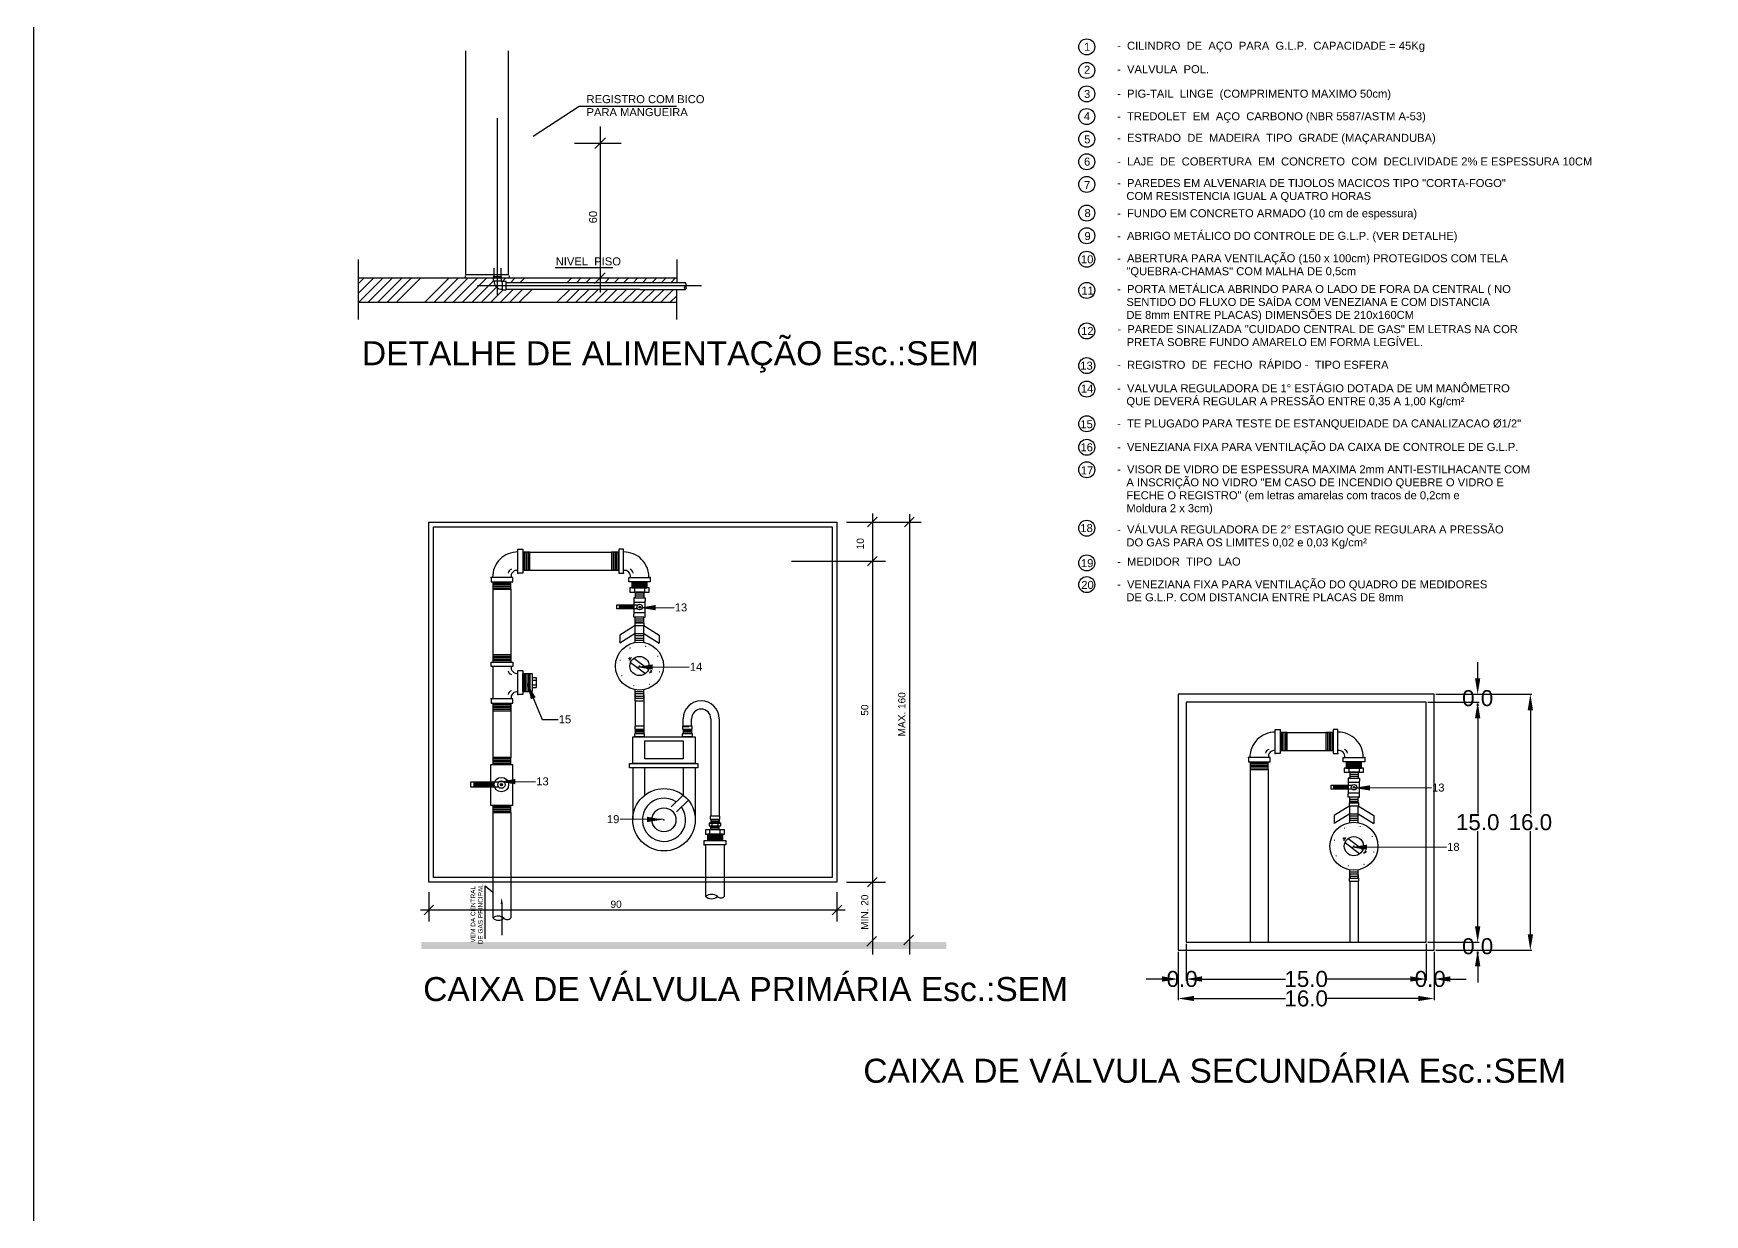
# Model space of a CAD drawing. Extents: x -120 to 1117, y 5 to 675.
# Drawn here: x 305.5 to 514.3, y 414 to 561.6 of the extents above; entities that cross this region are included whole.
import ezdxf

# ---------------------------------------------------------------- set-up
doc = ezdxf.new("R2010")
doc.units = 0
doc.header["$MEASUREMENT"] = 0
doc.linetypes.add('CORTE', pattern=[2850, 2150, -300, 0, -100, 0, -300])
doc.layers.get('0').update_dxf_attribs({"linetype": 'CONTINUOUS'})
doc.layers.get('DEFPOINTS').update_dxf_attribs({"linetype": 'CONTINUOUS'})
for name, color, linetype in [('03', 7, 'CONTINUOUS'), ('04', 7, 'CONTINUOUS'), ('05', 4, 'CONTINUOUS'), ('06', 1, 'CONTINUOUS'), ('carimbo', 4, 'CONTINUOUS'), ('CONEXAO_AG_FRIA', 2, 'CONTINUOUS')]:
    doc.layers.add(name, color=color, linetype=linetype)
doc.styles.get("Standard").update_dxf_attribs({"font": 'arial.ttf'})
doc.dimstyles.get("Standard").update_dxf_attribs({"dimtxt": 0.18, "dimasz": 0.18, "dimexe": 0.18, "dimexo": 0.0625, "dimgap": 0.09, "dimtad": 0, "dimtih": 1, "dimtoh": 1, "dimdec": 4, "dimzin": 0, "dimdsep": 46, "dimtxsty": 'Standard', "dimcen": 0.09, "dimadec": 0, "dimazin": 0, "dimtfac": 1, "dimtdec": 4, "dimtofl": 0, "dimtmove": 0, "dimatfit": 3, "dimfxl": 0, "dimtolj": 1, "dimtzin": 0, "dimarcsym": 0})

# ---------------------------------------------------------------- blocks, each defined once
blk = doc.blocks.new('A1')
at = {"color": 2}
blk.add_lwpolyline([(831, 10), (831, 584), (30, 584), (30, 10), (831, 10)], dxfattribs=at)
blk = doc.blocks.new('*D950')
at = {"color": 5, "lineweight": -2, "transparency": 16777216}
for p, q in [((479.76, 478), (486.19, 478)), ((485.99, 476), (485.99, 464.11)), ((485.99, 450), (485.99, 461.89)), ((479.76, 448), (486.19, 448))]:
    blk.add_line(p, q, dxfattribs=at)
at = {"color": 5, "transparency": 16777216}
for points in [[(485.65, 476), (486.32, 476), (485.99, 478)], [(485.65, 450), (486.32, 450), (485.99, 448)]]:
    blk.add_solid(points, dxfattribs=at)
at = {"layer": 'DEFPOINTS', "color": 0, "transparency": 16777216}
for p in [(479.56, 478), (485.99, 478), (479.56, 448)]:
    blk.add_point(p, dxfattribs=at)
at = {"color": 7, "transparency": 16777216, "insert": (485.99, 463), "char_height": 2, "attachment_point": 5}
blk.add_mtext('\\A1;15.0', dxfattribs=at)
blk = doc.blocks.new('*D951')
at = {"color": 5, "lineweight": -2, "transparency": 16777216}
for p, q in [((480.76, 479), (492.77, 479)), ((492.57, 477), (492.57, 464.11)), ((492.57, 449), (492.57, 461.89)), ((480.76, 447), (492.77, 447))]:
    blk.add_line(p, q, dxfattribs=at)
at = {"color": 5, "transparency": 16777216}
for points in [[(492.24, 477), (492.91, 477), (492.57, 479)], [(492.24, 449), (492.91, 449), (492.57, 447)]]:
    blk.add_solid(points, dxfattribs=at)
at = {"layer": 'DEFPOINTS', "color": 0, "transparency": 16777216}
for p in [(480.56, 479), (480.56, 447), (492.57, 447)]:
    blk.add_point(p, dxfattribs=at)
at = {"color": 7, "transparency": 16777216, "insert": (492.57, 463), "char_height": 2, "attachment_point": 5}
blk.add_mtext('\\A1;16.0', dxfattribs=at)
blk = doc.blocks.new('*D952')
at = {"color": 5, "lineweight": -2, "transparency": 16777216}
for p, q in [((448.56, 446.8), (448.56, 440.78)), ((480.56, 446.8), (480.56, 440.78)), ((450.56, 440.98), (461.97, 440.98)), ((478.56, 440.98), (467.15, 440.98))]:
    blk.add_line(p, q, dxfattribs=at)
at = {"color": 5, "transparency": 16777216}
for points in [[(450.56, 441.31), (450.56, 440.65), (448.56, 440.98)], [(478.56, 441.31), (478.56, 440.65), (480.56, 440.98)]]:
    blk.add_solid(points, dxfattribs=at)
at = {"layer": 'DEFPOINTS', "color": 0, "transparency": 16777216}
for p in [(448.56, 447), (480.56, 447), (480.56, 440.98)]:
    blk.add_point(p, dxfattribs=at)
at = {"color": 7, "transparency": 16777216, "insert": (464.56, 440.98), "char_height": 2, "attachment_point": 5}
blk.add_mtext('\\A1;16.0', dxfattribs=at)
blk = doc.blocks.new('*D953')
at = {"color": 5, "lineweight": -2, "transparency": 16777216}
for p, q in [((449.56, 447.8), (449.56, 443.21)), ((479.56, 447.8), (479.56, 443.21)), ((451.56, 443.41), (461.97, 443.41)), ((477.56, 443.41), (467.15, 443.41))]:
    blk.add_line(p, q, dxfattribs=at)
at = {"color": 5, "transparency": 16777216}
for points in [[(451.56, 443.75), (451.56, 443.08), (449.56, 443.41)], [(477.56, 443.75), (477.56, 443.08), (479.56, 443.41)]]:
    blk.add_solid(points, dxfattribs=at)
at = {"layer": 'DEFPOINTS', "color": 0, "transparency": 16777216}
for p in [(449.56, 448), (479.56, 448), (479.56, 443.41)]:
    blk.add_point(p, dxfattribs=at)
at = {"color": 7, "transparency": 16777216, "insert": (464.56, 443.41), "char_height": 2, "attachment_point": 5}
blk.add_mtext('\\A1;15.0', dxfattribs=at)
blk = doc.blocks.new('*D954')
at = {"color": 5, "lineweight": -2, "transparency": 16777216}
for p, q in [((449.56, 447.8), (449.56, 443.21)), ((448.56, 446.8), (448.56, 443.21)), ((446.56, 443.41), (444.56, 443.41)), ((451.56, 443.41), (453.56, 443.41))]:
    blk.add_line(p, q, dxfattribs=at)
at = {"color": 5, "transparency": 16777216}
for points in [[(446.56, 443.75), (446.56, 443.08), (448.56, 443.41)], [(451.56, 443.75), (451.56, 443.08), (449.56, 443.41)]]:
    blk.add_solid(points, dxfattribs=at)
at = {"layer": 'DEFPOINTS', "color": 0, "transparency": 16777216}
for p in [(448.56, 447), (449.56, 448), (449.56, 443.41)]:
    blk.add_point(p, dxfattribs=at)
at = {"color": 7, "transparency": 16777216, "insert": (449.06, 443.41), "char_height": 2, "attachment_point": 5}
blk.add_mtext('\\A1;0.0', dxfattribs=at)
blk = doc.blocks.new('*D955')
at = {"color": 5, "lineweight": -2, "transparency": 16777216}
for p, q in [((479.56, 447.8), (479.56, 443.21)), ((480.56, 446.8), (480.56, 443.21)), ((477.56, 443.41), (475.56, 443.41)), ((482.56, 443.41), (484.56, 443.41))]:
    blk.add_line(p, q, dxfattribs=at)
at = {"color": 5, "transparency": 16777216}
for points in [[(477.56, 443.75), (477.56, 443.08), (479.56, 443.41)], [(482.56, 443.75), (482.56, 443.08), (480.56, 443.41)]]:
    blk.add_solid(points, dxfattribs=at)
at = {"layer": 'DEFPOINTS', "color": 0, "transparency": 16777216}
for p in [(479.56, 448), (480.56, 447), (480.56, 443.41)]:
    blk.add_point(p, dxfattribs=at)
at = {"color": 7, "transparency": 16777216, "insert": (480.06, 443.41), "char_height": 2, "attachment_point": 5}
blk.add_mtext('\\A1;0.0', dxfattribs=at)
blk = doc.blocks.new('*D956')
at = {"color": 5, "lineweight": -2, "transparency": 16777216}
for p, q in [((485.99, 450), (485.99, 452)), ((479.76, 448), (486.19, 448)), ((480.76, 447), (486.19, 447)), ((485.99, 445), (485.99, 443))]:
    blk.add_line(p, q, dxfattribs=at)
at = {"color": 5, "transparency": 16777216}
for points in [[(485.65, 450), (486.32, 450), (485.99, 448)], [(485.65, 445), (486.32, 445), (485.99, 447)]]:
    blk.add_solid(points, dxfattribs=at)
at = {"layer": 'DEFPOINTS', "color": 0, "transparency": 16777216}
for p in [(479.56, 448), (480.56, 447), (485.99, 448)]:
    blk.add_point(p, dxfattribs=at)
at = {"color": 7, "transparency": 16777216, "insert": (485.99, 447.5), "char_height": 2, "attachment_point": 5}
blk.add_mtext('\\A1;0.0', dxfattribs=at)
blk = doc.blocks.new('*D930')
at = {"color": 5, "lineweight": -2, "transparency": 16777216}
for p, q in [((485.99, 481), (485.99, 483)), ((480.76, 479), (486.19, 479)), ((479.76, 478), (486.19, 478)), ((485.99, 476), (485.99, 474))]:
    blk.add_line(p, q, dxfattribs=at)
at = {"color": 5, "transparency": 16777216}
for points in [[(485.65, 481), (486.32, 481), (485.99, 479)], [(485.65, 476), (486.32, 476), (485.99, 478)]]:
    blk.add_solid(points, dxfattribs=at)
at = {"layer": 'DEFPOINTS', "color": 0, "transparency": 16777216}
for p in [(480.56, 479), (485.99, 479), (479.56, 478)]:
    blk.add_point(p, dxfattribs=at)
at = {"color": 7, "transparency": 16777216, "insert": (485.99, 478.5), "char_height": 2, "attachment_point": 5}
blk.add_mtext('\\A1;0.0', dxfattribs=at)

msp = doc.modelspace()

# ---------------------------------------------------------------- linework, layer by layer
at = {"color": 0, "linetype": 'Continuous'}
for p, q in [((346.133, 530.266), (346.846, 530.978)), ((346.133, 529.087), (348.025, 530.978)), ((346.203, 527.978), (349.203, 530.978)), ((347.382, 527.978), (350.382, 530.978)), ((348.56, 527.978), (351.56, 530.978)), ((349.739, 527.978), (352.739, 530.978)), ((350.917, 527.978), (353.917, 530.978)), ((354.453, 527.978), (357.453, 530.978)), ((355.631, 527.978), (358.631, 530.978)), ((356.81, 527.978), (359.81, 530.978)), ((357.988, 527.978), (360.988, 530.978)), ((359.167, 527.978), (362.167, 530.978)), ((360.345, 527.978), (363.039, 530.673)), ((364.135, 530.589), (364.524, 530.978)), ((365.178, 530.454), (365.702, 530.978)), ((366.357, 530.454), (366.881, 530.978)), ((372.249, 530.454), (372.773, 530.978)), ((373.428, 530.454), (373.952, 530.978)), ((374.606, 530.454), (375.13, 530.978)), ((375.785, 530.454), (376.309, 530.978)), ((376.963, 530.454), (377.487, 530.978)), ((378.142, 530.454), (378.666, 530.978)), ((379.32, 530.454), (379.844, 530.978)), ((380.499, 530.454), (381.023, 530.978)), ((381.677, 530.454), (382.201, 530.978)), ((382.856, 530.454), (383.38, 530.978)), ((384.034, 530.454), (384.558, 530.978)), ((385.213, 530.454), (385.737, 530.978)), ((361.524, 527.978), (363.402, 529.856)), ((362.702, 527.978), (364.247, 529.523)), ((363.881, 527.978), (365.49, 529.588)), ((365.059, 527.978), (366.669, 529.588)), ((366.238, 527.978), (367.847, 529.588)), ((370.952, 527.978), (372.561, 529.588)), ((372.13, 527.978), (373.74, 529.588)), ((373.309, 527.978), (374.918, 529.588)), ((374.487, 527.978), (376.097, 529.588)), ((375.666, 527.978), (377.275, 529.588)), ((376.844, 527.978), (378.454, 529.588)), ((378.023, 527.978), (379.632, 529.588)), ((379.201, 527.978), (380.811, 529.588)), ((380.38, 527.978), (381.989, 529.588)), ((381.558, 527.978), (383.168, 529.588)), ((382.737, 527.978), (384.346, 529.588)), ((383.915, 527.978), (385.525, 529.588)), ((385.094, 527.978), (385.912, 528.796))]:
    msp.add_line(p, q, dxfattribs=at)
at = {"layer": '03', "linetype": 'Continuous'}
for p, q in [((380.155, 482.976), (382.002, 481.575)), ((380.563, 483.495), (382.375, 482.119)), ((469.414, 460.463), (471.261, 459.063)), ((469.822, 460.983), (471.634, 459.607))]:
    msp.add_line(p, q, dxfattribs=at)
at = {"layer": '03', "linetype": 'Continuous', "const_width": 0.0742}
for points in [[(380.049, 484.782, 1), (380.125, 484.782, 1)], [(382.003, 484.981, 1), (382.079, 484.981, 1)], [(378.809, 483.259, 1), (378.884, 483.259, 1)], [(383.526, 483.74, 1), (383.602, 483.74, 1)], [(379.008, 481.305, 1), (379.084, 481.305, 1)], [(382.484, 480.264, 1), (382.56, 480.264, 1)], [(383.725, 481.786, 1), (383.801, 481.786, 1)], [(380.53, 480.065, 1), (380.606, 480.065, 1)], [(469.308, 462.27, 1), (469.384, 462.27, 1)], [(471.262, 462.469, 1), (471.338, 462.469, 1)], [(468.067, 460.747, 1), (468.143, 460.747, 1)], [(472.784, 461.228, 1), (472.86, 461.228, 1)], [(472.984, 459.274, 1), (473.059, 459.274, 1)], [(468.266, 458.793, 1), (468.342, 458.793, 1)], [(469.789, 457.553, 1), (469.865, 457.553, 1)], [(471.743, 457.752, 1), (471.819, 457.752, 1)]]:
    msp.add_lwpolyline(points, format="xyb", close=True, dxfattribs=at)
at = {"layer": '03', "linetype": 'Continuous'}
for centre, radius in [((381.267, 482.523), 3), ((381.267, 482.523), 1.2), ((470.525, 460.011), 3), ((470.525, 460.011), 1.2)]:
    msp.add_circle(centre, radius, dxfattribs=at)
for centre, radius, start, end in [((381.284, 482.513), 1.654, 139.25884, 146.99731), ((381.252, 482.47), 1.488, 131.0149, 150.03603), ((381.425, 482.659), 1.488, 316.20895, 335.23008), ((381.434, 482.775), 1.654, 319.25884, 326.99731), ((470.543, 460.001), 1.654, 139.25884, 146.99731), ((470.511, 459.958), 1.488, 131.0149, 150.03603), ((470.684, 460.147), 1.488, 316.20895, 335.23008), ((470.693, 460.263), 1.654, 319.25884, 326.99731)]:
    msp.add_arc(centre, radius, start, end, dxfattribs=at)
for p in [(381.267, 482.523), (470.525, 460.011)]:
    msp.add_point(p, dxfattribs=at)
at = {"layer": '05', "linetype": 'Continuous'}
for p, q in [((378.417, 490.159), (381.077, 490.158)), ((378.417, 489.665), (378.417, 490.159)), ((381.031, 489.665), (378.417, 489.665)), ((378.67, 490.04), (380.612, 490.04)), ((378.67, 489.935), (380.568, 489.935)), ((378.67, 489.816), (380.568, 489.816)), ((360.19, 468.062), (363.737, 468.06)), ((360.19, 467.404), (360.19, 468.062)), ((360.529, 467.903), (363.118, 467.903)), ((360.529, 467.763), (363.058, 467.763)), ((363.677, 467.404), (360.19, 467.404)), ((360.529, 467.604), (363.058, 467.604)), ((467.675, 467.647), (470.335, 467.646)), ((467.675, 467.153), (467.675, 467.647)), ((470.29, 467.153), (467.675, 467.153)), ((467.929, 467.528), (469.871, 467.528)), ((467.929, 467.423), (469.826, 467.423)), ((467.929, 467.304), (469.826, 467.304))]:
    msp.add_line(p, q, dxfattribs=at)
for points, const_width in [([(359.538, 559.427), (359.538, 531.427), (364.871, 531.427), (364.871, 559.427)], 0.167), ([(353.999, 447.597), (419.623, 447.597)], 0.9)]:
    msp.add_lwpolyline(points, dxfattribs=dict(at, const_width=const_width))
for centre, radius in [((381.285, 489.89), 0.344), ((364.014, 467.704), 0.458), ((470.543, 467.378), 0.344)]:
    msp.add_circle(centre, radius, dxfattribs=at)
at = {"layer": '06', "color": 5, "linetype": 'Continuous'}
for p, q in [((367.988, 548.75), (373.71, 552.482)), ((373.71, 552.482), (385.911, 552.482)), ((376.337, 549.948), (376.337, 529.208)), ((373.146, 547.843), (378.965, 547.843)), ((375.671, 547.177), (377.004, 548.51)), ((370.716, 532.312), (377.933, 532.312)), ((375.642, 530.312), (376.975, 531.645)), ((409.771, 499.913), (410.971, 501.113)), ((410.371, 501.578), (410.371, 446.483)), ((414.397, 499.913), (415.597, 501.113)), ((414.997, 501.492), (414.997, 446.483)), ((407.115, 500.513), (416.453, 500.513)), ((400.261, 495.624), (411.999, 495.624)), ((409.771, 495.024), (410.971, 496.224)), ((407.115, 455.513), (411.999, 455.513)), ((409.771, 454.913), (410.971, 456.113)), ((354.943, 454.28), (354.943, 450.596)), ((361.967, 448.453), (361.967, 455.051)), ((361.967, 455.051), (362.925, 454.28)), ((405.943, 454.28), (405.943, 450.596)), ((353.914, 452.052), (406.944, 452.052)), ((354.343, 451.452), (355.543, 452.652)), ((364.05, 452.785), (364.05, 448.882)), ((405.343, 451.452), (406.543, 452.652)), ((409.685, 447.511), (410.885, 448.711)), ((414.311, 447.682), (415.511, 448.882))]:
    msp.add_line(p, q, dxfattribs=at)
at = {"layer": '06', "linetype": 'Continuous'}
for p, q in [((363.505, 550.98), (363.505, 528.926)), ((346.133, 533.337), (346.133, 525.829)), ((385.912, 533.337), (385.912, 530.454)), ((359.467, 530.978), (346.133, 530.978)), ((359.467, 531.284), (359.467, 530.978)), ((385.912, 530.978), (359.467, 530.978)), ((364.967, 531.284), (364.967, 530.978)), ((361.039, 530.056), (389.008, 530.056)), ((385.912, 525.829), (385.912, 529.588)), ((346.133, 527.978), (385.912, 527.978)), ((354.943, 455.513), (354.943, 500.513)), ((355.543, 456.113), (355.543, 499.913)), ((405.343, 499.913), (405.343, 456.113)), ((405.943, 500.513), (405.943, 455.513))]:
    msp.add_line(p, q, dxfattribs=at)
at = {"layer": '06', "color": 240, "linetype": 'Continuous'}
for p, q in [((366.075, 497.124), (366.675, 497.124)), ((366.075, 494.124), (366.075, 497.124)), ((366.675, 497.124), (366.675, 494.124)), ((379.275, 497.124), (378.675, 497.124)), ((378.675, 497.124), (378.675, 494.124)), ((379.275, 494.124), (379.275, 497.124)), ((367.575, 496.749), (366.675, 496.749)), ((366.809, 496.749), (366.809, 494.499)), ((366.809, 494.499), (366.809, 496.749)), ((366.997, 494.499), (366.997, 496.749)), ((367.185, 494.499), (367.185, 496.749)), ((367.387, 494.499), (367.387, 496.749)), ((367.575, 496.749), (372.675, 496.749)), ((367.575, 494.499), (367.575, 496.749)), ((372.675, 496.749), (377.775, 496.749)), ((377.775, 496.749), (377.775, 494.499)), ((378.675, 496.749), (377.775, 496.749)), ((377.963, 496.749), (377.963, 494.499)), ((378.165, 496.749), (378.165, 494.499)), ((378.353, 496.749), (378.353, 494.499)), ((378.541, 496.749), (378.541, 494.499)), ((362.733, 493.599), (362.733, 493.059)), ((365.433, 493.599), (362.733, 493.599)), ((362.733, 493.059), (365.433, 493.059)), ((362.925, 493.059), (362.925, 492.114)), ((362.925, 492.88), (365.175, 492.88)), ((365.175, 492.114), (365.175, 493.059)), ((365.433, 493.059), (365.433, 493.599)), ((366.675, 494.124), (366.075, 494.124)), ((366.675, 494.499), (367.575, 494.499)), ((367.575, 494.499), (372.675, 494.499)), ((372.675, 494.499), (377.775, 494.499)), ((377.775, 494.499), (378.675, 494.499)), ((378.675, 494.124), (379.275, 494.124)), ((379.917, 493.059), (379.917, 493.599)), ((379.917, 493.599), (382.617, 493.599)), ((382.617, 493.059), (379.917, 493.059)), ((380.311, 493.059), (380.311, 492.294)), ((380.311, 492.945), (382.223, 492.945)), ((380.311, 492.785), (382.223, 492.785)), ((382.223, 492.294), (382.223, 493.059)), ((382.617, 493.599), (382.617, 493.059)), ((362.925, 492.692), (365.175, 492.692)), ((362.925, 492.504), (362.925, 483.019)), ((362.925, 492.504), (365.175, 492.504)), ((362.925, 492.302), (365.175, 492.302)), ((362.925, 492.114), (365.175, 492.114)), ((365.175, 492.114), (365.175, 483.019)), ((382.467, 492.294), (380.067, 492.294)), ((380.067, 492.294), (380.067, 491.754)), ((380.067, 491.754), (382.467, 491.754)), ((380.311, 492.625), (382.223, 492.625)), ((380.311, 492.454), (382.223, 492.454)), ((380.311, 492.294), (382.223, 492.294)), ((380.625, 492.294), (380.625, 491.754)), ((381.867, 491.754), (380.667, 491.754)), ((380.742, 491.754), (380.742, 491.041)), ((380.742, 491.534), (381.792, 491.534)), ((380.742, 491.289), (381.792, 491.289)), ((381.792, 491.754), (381.792, 491.041)), ((381.953, 491.754), (381.953, 492.294)), ((382.467, 491.754), (382.467, 492.294)), ((380.554, 490.666), (380.554, 489.024)), ((380.554, 490.52), (381.979, 490.52)), ((380.554, 489.201), (381.979, 489.201)), ((380.742, 487.936), (380.742, 488.649)), ((381.792, 487.936), (381.792, 488.649)), ((381.979, 489.024), (381.979, 490.666)), ((380.742, 487.576), (378.792, 486.376)), ((380.742, 486.572), (378.792, 485.372)), ((380.667, 487.936), (380.667, 487.576)), ((381.867, 487.936), (380.667, 487.936)), ((380.667, 487.576), (381.867, 487.576)), ((380.742, 488.401), (381.792, 488.401)), ((380.742, 488.156), (381.792, 488.156)), ((380.742, 487.936), (381.792, 487.936)), ((380.742, 485.476), (380.742, 487.576)), ((380.742, 487.576), (381.792, 487.576)), ((380.742, 486.572), (381.792, 486.572)), ((381.792, 487.576), (383.742, 486.376)), ((381.792, 485.476), (381.792, 487.576)), ((381.792, 486.572), (383.742, 485.372)), ((381.867, 487.576), (381.867, 487.936)), ((378.792, 486.376), (378.792, 485.372)), ((380.742, 486.326), (381.792, 486.326)), ((380.742, 486.014), (381.792, 486.014)), ((380.742, 485.768), (381.792, 485.768)), ((383.742, 486.376), (383.742, 485.372)), ((362.733, 483.019), (365.433, 483.019)), ((362.733, 482.479), (362.733, 483.019)), ((365.433, 482.479), (362.733, 482.479)), ((362.925, 483.964), (365.175, 483.964)), ((362.925, 483.775), (365.175, 483.775)), ((362.925, 483.574), (365.175, 483.574)), ((362.925, 483.385), (365.175, 483.385)), ((362.925, 483.197), (365.175, 483.197)), ((362.925, 482.479), (362.925, 478.429)), ((365.433, 483.019), (365.433, 482.479)), ((366.075, 478.954), (366.075, 481.954)), ((366.075, 481.954), (366.675, 481.954)), ((366.675, 481.954), (366.675, 478.954)), ((366.675, 479.329), (366.675, 481.579)), ((366.675, 481.579), (367.841, 481.579)), ((366.854, 479.329), (366.854, 481.579)), ((367.042, 479.329), (367.042, 481.579)), ((367.23, 479.329), (367.23, 481.579)), ((367.432, 479.329), (367.432, 481.579)), ((367.62, 479.329), (367.62, 481.579)), ((367.841, 481.579), (367.841, 479.329)), ((367.841, 481.079), (368.341, 481.079)), ((367.841, 480.77), (368.341, 480.77)), ((368.341, 481.079), (368.341, 479.829)), ((362.733, 478.429), (362.733, 477.889)), ((365.433, 478.429), (362.733, 478.429)), ((365.433, 477.889), (365.433, 478.429)), ((366.675, 478.954), (366.075, 478.954)), ((366.675, 479.329), (367.841, 479.329)), ((367.841, 480.179), (368.341, 480.179)), ((367.841, 479.829), (368.341, 479.829)), ((380.667, 478.518), (380.667, 478.158)), ((380.667, 478.518), (381.867, 478.518)), ((380.667, 478.158), (381.867, 478.158)), ((380.742, 478.518), (380.742, 479.569)), ((380.742, 479.321), (381.792, 479.321)), ((380.742, 479.075), (381.792, 479.075)), ((380.742, 478.938), (380.742, 478.518)), ((380.742, 478.763), (381.792, 478.763)), ((380.742, 478.158), (380.742, 474.989)), ((381.792, 478.518), (381.792, 479.569)), ((381.792, 478.938), (381.792, 478.518)), ((381.792, 478.158), (381.792, 474.989)), ((381.867, 478.158), (381.867, 478.518)), ((362.733, 477.889), (365.433, 477.889)), ((362.925, 477.889), (362.925, 471.114)), ((362.925, 477.889), (362.925, 476.944)), ((362.925, 477.71), (365.175, 477.71)), ((362.925, 477.522), (365.175, 477.522)), ((362.925, 477.333), (365.175, 477.333)), ((362.925, 477.132), (365.175, 477.132)), ((362.925, 476.944), (365.175, 476.944)), ((365.175, 477.889), (365.175, 471.114)), ((365.175, 476.944), (365.175, 477.889)), ((380.667, 474.989), (380.667, 474.629)), ((381.867, 474.989), (380.667, 474.989)), ((380.667, 474.629), (381.867, 474.629)), ((380.667, 473.661), (380.667, 474.111)), ((380.667, 474.111), (381.867, 474.111)), ((380.742, 474.629), (380.742, 474.111)), ((381.792, 474.485), (380.742, 474.485)), ((381.792, 474.298), (380.742, 474.298)), ((381.792, 474.111), (380.742, 474.111)), ((381.792, 474.629), (381.792, 474.111)), ((381.867, 474.629), (381.867, 474.989)), ((381.867, 474.111), (381.867, 473.661)), ((386.654, 474.989), (386.654, 474.629)), ((387.854, 474.989), (386.654, 474.989)), ((386.654, 474.629), (387.854, 474.629)), ((386.654, 473.661), (386.654, 474.111)), ((386.654, 474.111), (387.854, 474.111)), ((386.729, 474.989), (386.729, 475.938)), ((386.729, 474.629), (386.729, 474.111)), ((387.779, 474.485), (386.729, 474.485)), ((387.779, 474.298), (386.729, 474.298)), ((387.779, 474.111), (386.729, 474.111)), ((386.779, 474.987), (387.412, 474.987)), ((387.779, 474.989), (387.779, 475.938)), ((387.779, 474.629), (387.779, 474.111)), ((387.854, 474.629), (387.854, 474.989)), ((387.854, 474.111), (387.854, 473.661)), ((390.179, 475.938), (390.179, 463.763)), ((391.229, 475.938), (391.229, 463.763)), ((460.696, 471.612), (460.696, 474.612)), ((460.696, 474.612), (461.296, 474.612)), ((461.296, 474.612), (461.296, 471.612)), ((462.196, 474.237), (461.296, 474.237)), ((461.43, 471.987), (461.43, 474.237)), ((461.43, 474.237), (461.43, 471.987)), ((461.618, 471.987), (461.618, 474.237)), ((461.807, 471.987), (461.807, 474.237)), ((462.008, 471.987), (462.008, 474.237)), ((462.196, 471.987), (462.196, 474.237)), ((462.196, 474.237), (467.296, 474.237)), ((467.296, 474.237), (467.034, 474.237)), ((467.934, 474.237), (467.034, 474.237)), ((467.034, 474.237), (467.034, 471.987)), ((467.222, 474.237), (467.222, 471.987)), ((467.423, 474.237), (467.423, 471.987)), ((467.612, 474.237), (467.612, 471.987)), ((467.8, 474.237), (467.8, 471.987)), ((467.934, 474.612), (467.934, 471.612)), ((468.534, 474.612), (467.934, 474.612)), ((468.534, 471.612), (468.534, 474.612)), ((380.427, 473.661), (388.227, 473.661)), ((380.427, 470.361), (380.427, 473.661)), ((381.867, 473.661), (380.667, 473.661)), ((381.921, 473.178), (386.721, 473.178)), ((381.921, 470.928), (381.921, 473.178)), ((387.854, 473.661), (386.654, 473.661)), ((386.721, 473.178), (386.721, 470.928)), ((388.227, 473.661), (388.227, 470.361)), ((461.296, 471.987), (462.196, 471.987)), ((462.196, 471.987), (467.296, 471.987)), ((467.296, 471.987), (467.034, 471.987)), ((467.034, 471.987), (467.934, 471.987)), ((362.7, 465.114), (362.7, 470.214)), ((362.7, 470.214), (365.4, 470.214)), ((362.925, 471.114), (362.925, 470.214)), ((365.175, 471.114), (362.925, 471.114)), ((365.175, 470.925), (362.925, 470.925)), ((365.175, 470.724), (362.925, 470.724)), ((365.175, 470.536), (362.925, 470.536)), ((365.175, 470.347), (362.925, 470.347)), ((365.175, 470.214), (365.175, 471.114)), ((365.4, 470.214), (365.4, 465.114)), ((380.023, 470.361), (388.573, 470.361)), ((380.023, 469.821), (380.023, 470.361)), ((388.573, 469.821), (380.023, 469.821)), ((388.227, 470.361), (380.427, 470.361)), ((380.427, 469.821), (380.427, 463.313)), ((381.89, 469.821), (381.89, 466.363)), ((386.721, 470.928), (381.921, 470.928)), ((386.714, 469.821), (386.714, 466.363)), ((388.227, 469.821), (388.227, 463.313)), ((388.573, 470.361), (388.573, 469.821)), ((457.355, 471.087), (457.355, 470.547)), ((460.055, 471.087), (457.355, 471.087)), ((457.355, 470.547), (460.055, 470.547)), ((457.546, 470.547), (457.546, 469.602)), ((457.546, 470.368), (459.796, 470.368)), ((457.546, 470.18), (459.796, 470.18)), ((457.546, 469.991), (457.546, 448.001)), ((457.546, 469.991), (459.796, 469.991)), ((457.546, 469.79), (459.796, 469.79)), ((459.796, 469.602), (459.796, 470.547)), ((460.055, 470.547), (460.055, 471.087)), ((461.296, 471.612), (460.696, 471.612)), ((467.934, 471.612), (468.534, 471.612)), ((469.175, 471.087), (471.875, 471.087)), ((469.175, 470.547), (469.175, 471.087)), ((471.875, 470.547), (469.175, 470.547)), ((469.569, 470.547), (469.569, 469.782)), ((469.569, 470.433), (471.482, 470.433)), ((469.569, 470.273), (471.482, 470.273)), ((469.569, 470.113), (471.482, 470.113)), ((469.569, 469.942), (471.482, 469.942)), ((471.482, 469.782), (471.482, 470.547)), ((471.875, 471.087), (471.875, 470.547)), ((457.546, 469.602), (459.796, 469.602)), ((459.796, 469.602), (459.796, 448.001)), ((471.725, 469.782), (469.325, 469.782)), ((469.325, 469.782), (469.325, 469.242)), ((469.325, 469.242), (471.725, 469.242)), ((469.569, 469.782), (471.482, 469.782)), ((469.813, 468.154), (469.813, 466.512)), ((469.813, 468.008), (471.238, 468.008)), ((469.884, 469.782), (469.884, 469.242)), ((471.125, 469.242), (469.925, 469.242)), ((470, 469.242), (470, 468.529)), ((470, 469.022), (471.05, 469.022)), ((470, 468.777), (471.05, 468.777)), ((471.05, 469.242), (471.05, 468.529)), ((471.212, 469.242), (471.212, 469.782)), ((471.238, 466.512), (471.238, 468.154)), ((471.725, 469.242), (471.725, 469.782)), ((386.714, 466.397), (385.229, 464.912)), ((387.375, 465.781), (385.89, 464.296)), ((469.813, 466.689), (471.238, 466.689)), ((470, 465.424), (470, 466.137)), ((470, 465.889), (471.05, 465.889)), ((470, 465.644), (471.05, 465.644)), ((471.05, 465.424), (471.05, 466.137)), ((365.4, 465.114), (362.7, 465.114)), ((362.925, 465.114), (362.925, 464.214)), ((362.925, 464.98), (365.175, 464.98)), ((362.925, 464.792), (365.175, 464.792)), ((362.925, 464.604), (365.175, 464.604)), ((362.925, 464.402), (365.175, 464.402)), ((362.925, 464.214), (365.175, 464.214)), ((362.925, 464.214), (362.925, 458.214)), ((365.175, 464.214), (365.175, 465.114)), ((365.175, 464.214), (365.175, 458.214)), ((390.104, 463.763), (390.104, 463.403)), ((391.304, 463.763), (390.104, 463.763)), ((391.304, 463.403), (391.304, 463.763)), ((470, 465.064), (468.05, 463.864)), ((470, 464.06), (468.05, 462.86)), ((468.05, 463.864), (468.05, 462.86)), ((471.125, 465.424), (469.925, 465.424)), ((469.925, 465.424), (469.925, 465.064)), ((469.925, 465.064), (471.125, 465.064)), ((470, 465.424), (471.05, 465.424)), ((470, 462.964), (470, 465.064)), ((470, 465.064), (471.05, 465.064)), ((470, 464.06), (471.05, 464.06)), ((470, 463.814), (471.05, 463.814)), ((471.05, 462.964), (471.05, 465.064)), ((471.05, 465.064), (473, 463.864)), ((471.05, 464.06), (473, 462.86)), ((471.125, 465.064), (471.125, 465.424)), ((473, 463.864), (473, 462.86)), ((391.904, 462.044), (389.504, 462.044)), ((389.504, 462.044), (389.504, 461.504)), ((389.504, 461.504), (391.904, 461.504)), ((391.66, 461.504), (389.748, 461.504)), ((389.748, 461.504), (389.748, 460.739)), ((389.984, 462.885), (391.424, 462.885)), ((391.424, 462.885), (389.984, 462.885)), ((389.984, 462.885), (389.984, 462.561)), ((389.984, 462.561), (391.424, 462.561)), ((390.017, 462.044), (390.017, 461.504)), ((391.334, 462.885), (390.074, 462.885)), ((390.074, 462.561), (391.334, 462.561)), ((390.104, 463.403), (391.304, 463.403)), ((391.304, 462.044), (390.104, 462.044)), ((390.13, 462.885), (391.278, 462.885)), ((390.179, 463.403), (390.179, 462.885)), ((391.229, 463.259), (390.179, 463.259)), ((391.229, 463.072), (390.179, 463.072)), ((390.179, 462.044), (390.179, 462.561)), ((390.179, 462.375), (391.229, 462.375)), ((390.179, 462.188), (391.229, 462.188)), ((390.319, 462.885), (390.319, 462.561)), ((390.389, 462.561), (391.019, 462.561)), ((391.116, 462.561), (391.116, 462.885)), ((391.229, 463.403), (391.229, 462.885)), ((391.229, 462.044), (391.229, 462.561)), ((391.346, 461.504), (391.346, 462.044)), ((391.424, 462.561), (391.424, 462.885)), ((391.66, 460.739), (391.66, 461.504)), ((391.904, 461.504), (391.904, 462.044)), ((470, 463.501), (471.05, 463.501)), ((470, 463.256), (471.05, 463.256)), ((389.354, 460.739), (392.054, 460.739)), ((389.354, 460.199), (389.354, 460.739)), ((392.054, 460.199), (389.354, 460.199)), ((389.531, 460.199), (389.531, 453.764)), ((391.66, 461.344), (389.748, 461.344)), ((391.66, 461.172), (389.748, 461.172)), ((391.66, 461.013), (389.748, 461.013)), ((391.66, 460.853), (389.748, 460.853)), ((391.848, 460.199), (391.848, 453.713)), ((392.054, 460.739), (392.054, 460.199)), ((362.925, 458.214), (362.925, 451.058)), ((365.175, 458.214), (365.175, 451.058)), ((469.925, 456.006), (471.125, 456.006)), ((469.925, 456.006), (469.925, 455.646)), ((469.925, 455.646), (471.125, 455.646)), ((470, 456.006), (470, 457.057)), ((470, 456.809), (471.05, 456.809)), ((470, 456.563), (471.05, 456.563)), ((470, 456.426), (470, 456.006)), ((470, 456.251), (471.05, 456.251)), ((470, 455.646), (470, 448.001)), ((471.05, 456.006), (471.05, 457.057)), ((471.05, 456.426), (471.05, 456.006)), ((471.05, 455.646), (471.05, 448.001)), ((471.125, 455.646), (471.125, 456.006))]:
    msp.add_line(p, q, dxfattribs=at)
at = {"layer": '06', "color": 240}
for p, q in [((380.704, 491.041), (380.554, 491.041)), ((380.554, 491.041), (380.554, 490.666)), ((380.704, 491.041), (380.554, 491.041)), ((380.704, 491.041), (381.829, 491.041)), ((381.829, 491.041), (381.979, 491.041)), ((381.829, 491.041), (381.979, 491.041)), ((381.979, 491.041), (381.979, 490.666)), ((380.554, 488.649), (380.554, 489.024)), ((380.704, 488.649), (380.554, 488.649)), ((381.829, 488.649), (380.704, 488.649)), ((381.829, 488.649), (381.979, 488.649)), ((381.979, 488.649), (381.979, 489.024)), ((469.813, 468.529), (469.813, 468.154)), ((469.963, 468.529), (469.813, 468.529)), ((469.963, 468.529), (469.813, 468.529)), ((469.963, 468.529), (471.088, 468.529)), ((471.088, 468.529), (471.238, 468.529)), ((471.088, 468.529), (471.238, 468.529)), ((471.238, 468.529), (471.238, 468.154)), ((469.813, 466.137), (469.813, 466.512)), ((469.963, 466.137), (469.813, 466.137)), ((471.088, 466.137), (469.963, 466.137)), ((471.088, 466.137), (471.238, 466.137)), ((471.238, 466.137), (471.238, 466.512))]:
    msp.add_line(p, q, dxfattribs=at)
at = {"layer": '06', "linetype": 'Continuous'}
for points in [[(354.943, 500.513), (405.943, 500.513)], [(355.543, 499.913), (405.343, 499.913)], [(405.943, 455.513), (354.943, 455.513)], [(405.343, 456.113), (355.543, 456.113)]]:
    msp.add_lwpolyline(points, dxfattribs=at)
at = {"layer": '06', "color": 240, "linetype": 'Continuous'}
for points in [[(448.564, 447.001), (480.564, 447.001), (480.564, 479.001), (448.564, 479.001)], [(449.564, 448.001), (479.564, 448.001), (479.564, 478.001), (449.564, 478.001)]]:
    msp.add_lwpolyline(points, close=True, dxfattribs=at)
at = {"layer": '06', "linetype": 'Continuous'}
for centre in [(437.144, 559.883), (437.144, 556.948), (437.144, 554.012), (437.144, 551.185), (437.144, 548.357), (437.144, 545.529), (437.144, 542.701), (437.144, 539.121), (437.144, 536.293), (437.144, 533.358), (437.144, 529.454), (437.144, 524.39), (437.144, 520.057), (437.144, 517.121), (437.144, 512.788), (437.144, 509.853), (437.144, 507.047), (437.144, 499.745), (437.144, 495.412), (437.144, 492.692)]:
    msp.add_circle(centre, 1, dxfattribs=at)
at = {"layer": '06', "color": 240, "linetype": 'Continuous'}
for centre, radius in [((381.285, 489.89), 0.1), ((381.285, 489.905), 0.0299), ((364.014, 467.704), 0.905), ((364.014, 467.704), 0.134), ((364.014, 467.724), 0.0398), ((384.327, 463.313), 3.9), ((470.543, 467.378), 0.1), ((470.543, 467.393), 0.0299), ((384.327, 463.313), 1.5)]:
    msp.add_circle(centre, radius, dxfattribs=at)
for centre, radius, start, end in [((366.05, 493.639), 3.14, 89.53943, 180.72892), ((379.3, 493.639), 3.14, 359.27108, 90.46057), ((365.476, 494.033), 0.618, 110.74104, 169.92501), ((365.94, 493.746), 0.728, 79.32406, 191.65704), ((379.41, 493.746), 0.728, 348.34296, 100.67594), ((379.874, 494.033), 0.618, 10.07499, 69.25896), ((365.94, 482.331), 0.728, 168.34296, 280.67594), ((365.476, 482.044), 0.618, 190.07499, 249.25896), ((365.476, 478.863), 0.618, 110.74104, 169.92501), ((365.94, 478.576), 0.728, 79.32406, 191.65704), ((388.979, 475.938), 2.25, 0, 180), ((388.979, 475.938), 1.2, 0, 180), ((460.671, 471.126), 3.14, 89.53943, 180.72892), ((468.559, 471.126), 3.14, 359.27108, 90.46057), ((460.097, 471.521), 0.618, 110.74104, 169.92501), ((460.562, 471.234), 0.728, 79.32406, 191.65704), ((468.668, 471.234), 0.728, 348.34296, 100.67594), ((469.133, 471.521), 0.618, 10.07499, 69.25896), ((384.327, 463.313), 2.7, 55.52243, 36.26088), ((390.249, 452.716), 1.271, 53.37507, 124.39937), ((390.283, 454.48), 1.038, 223.57986, 314.19457), ((391.438, 454.127), 0.582, 222.256, 321.44755), ((363.609, 450.059), 1.21, 53.37507, 124.39937), ((363.641, 451.739), 0.989, 223.57986, 314.19457), ((364.741, 451.403), 0.555, 222.256, 321.44755)]:
    msp.add_arc(centre, radius, start, end, dxfattribs=at)
for p in [(362.733, 493.599), (366.075, 494.124), (379.275, 494.124), (382.617, 493.599), (362.733, 478.429), (366.075, 478.954), (457.355, 471.087), (460.696, 471.612), (468.534, 471.612), (471.875, 471.087), (384.327, 463.313), (389.354, 460.199)]:
    msp.add_point(p, dxfattribs=at)
for points in [[(380.493, 492.296), (380.621, 492.17), (380.621, 492.296)], [(380.497, 491.754), (380.625, 491.879), (380.625, 491.754)], [(380.749, 492.296), (380.621, 492.17), (380.621, 492.296)], [(380.753, 491.754), (380.625, 491.879), (380.625, 491.754)], [(381.825, 492.296), (381.953, 492.17), (381.953, 492.296)], [(381.829, 491.754), (381.957, 491.879), (381.957, 491.754)], [(382.081, 492.296), (381.953, 492.17), (381.953, 492.296)], [(382.084, 491.754), (381.957, 491.879), (381.957, 491.754)], [(469.752, 469.783), (469.88, 469.658), (469.88, 469.783)], [(469.756, 469.242), (469.884, 469.367), (469.884, 469.242)], [(470.008, 469.783), (469.88, 469.658), (469.88, 469.783)], [(470.011, 469.242), (469.884, 469.367), (469.884, 469.242)], [(471.084, 469.783), (471.212, 469.658), (471.212, 469.783)], [(471.088, 469.242), (471.215, 469.367), (471.215, 469.242)], [(471.339, 469.783), (471.212, 469.658), (471.212, 469.783)], [(471.343, 469.242), (471.215, 469.367), (471.215, 469.242)], [(389.886, 462.044), (390.014, 461.918), (390.014, 462.044)], [(389.89, 461.502), (390.018, 461.628), (390.018, 461.502)], [(390.146, 461.502), (390.018, 461.628), (390.018, 461.502)], [(390.24, 462.887), (390.316, 462.811), (390.316, 462.887)], [(390.242, 462.561), (390.319, 462.637), (390.319, 462.561)], [(390.393, 462.887), (390.316, 462.811), (390.316, 462.887)], [(390.395, 462.561), (390.319, 462.637), (390.319, 462.561)], [(391.039, 462.887), (391.115, 462.811), (391.115, 462.887)], [(391.041, 462.561), (391.118, 462.637), (391.118, 462.561)], [(391.192, 462.887), (391.115, 462.811), (391.115, 462.887)], [(391.194, 462.561), (391.118, 462.637), (391.118, 462.561)], [(391.218, 462.044), (391.346, 461.918), (391.346, 462.044)], [(391.222, 461.502), (391.349, 461.628), (391.349, 461.502)], [(391.473, 462.044), (391.346, 461.918), (391.346, 462.044)], [(391.477, 461.502), (391.349, 461.628), (391.349, 461.502)]]:
    msp.add_solid(points, dxfattribs=at)
at = {"layer": '06', "color": 5, "linetype": 'Continuous'}
msp.add_solid([(363.915, 452.785), (364.185, 452.785), (364.05, 453.595)], dxfattribs=at)
at = {"layer": 'CONEXAO_AG_FRIA', "linetype": 'CORTE'}
for p, q in [((364.044, 531.173), (362.977, 531.173)), ((362.977, 531.173), (362.977, 530.673)), ((362.977, 530.673), (364.044, 530.673)), ((364.044, 530.673), (364.044, 531.173)), ((364.127, 530.589), (364.127, 529.523)), ((364.627, 530.589), (364.127, 530.589)), ((364.627, 529.523), (364.627, 530.589)), ((364.127, 529.523), (364.627, 529.523))]:
    msp.add_line(p, q, dxfattribs=at)
at = {"layer": 'CONEXAO_AG_FRIA', "linetype": 'Continuous'}
for p, q in [((363.09, 531.173), (363.09, 532.228)), ((363.957, 532.228), (363.957, 531.173)), ((364.627, 530.454), (381.294, 530.454)), ((381.294, 530.454), (386.961, 530.454)), ((381.294, 529.588), (364.627, 529.588)), ((381.294, 529.588), (386.961, 529.588))]:
    msp.add_line(p, q, dxfattribs=at)
for centre, radius, start, end in [((364.026, 530.562), 0.942, 173.23286, 276.17534), ((364.25, 530.804), 0.349, 202.12172, 249.48165), ((386.763, 530.19), 0.33, 304.60891, 53.20518), ((387.061, 529.756), 0.196, 124.22708, 239.31729), ((386.852, 529.839), 0.274, 293.31369, 43.61549)]:
    msp.add_arc(centre, radius, start, end, dxfattribs=at)

# ---------------------------------------------------------------- block references
at = {"layer": 'carimbo', "linetype": 'Continuous'}
msp.add_blockref('A1', (275.544, 80.877), dxfattribs=at)

# ---------------------------------------------------------------- texts
for s, p in [('DETALHE DE ALIMENTAÇÃO Esc.:SEM', (346.588, 520.113)), ('CAIXA DE VÁLVULA PRIMÁRIA Esc.:SEM', (354.239, 440.659)), ('CAIXA DE VÁLVULA SECUNDÁRIA Esc.:SEM', (409.23, 430.454))]:
    msp.add_text(s, height=3).set_placement(p)
at = {"color": 7, "char_height": 1}
for s, insert, attachment_point in [('13', (385.67, 489.844), 4), ('14', (387.553, 482.435), 4), ('\\A1;15', (371.177, 475.853), 4), ('\\A1;13', (368.37, 468.105), 4), ('13', (480.291, 467.331), 4), ('\\A1;19', (378.754, 463.383), 6), ('18', (482.174, 459.923), 4)]:
    msp.add_mtext(s, dxfattribs=dict(at, insert=insert, attachment_point=attachment_point))
at = {"layer": '03', "color": 7, "linetype": 'Continuous'}
for s, height, p in [('1', 1, (436.807, 559.399)), ('2', 1, (436.808, 556.524)), ('REGISTRO COM BICO', 1, (374.648, 552.857)), ('3', 1, (436.808, 553.503)), ('PARA MANGUEIRA', 1, (374.648, 551.238)), ('4', 1, (436.79, 550.733)), ('5', 1, (436.827, 547.837)), ('6', 1, (436.808, 545.05)), ('7', 1, (436.808, 542.117)), ('8', 1, (436.863, 538.633)), ('9', 1, (436.863, 535.754)), ('NIVEL  PISO', 1, (370.8, 532.586)), ('10', 1, (436.421, 532.841)), ('11', 1, (436.475, 528.943)), ('12', 1, (436.442, 523.883)), ('13', 1, (436.339, 519.553)), ('14', 1, (436.42, 516.698)), ('15', 1, (436.348, 512.244)), ('16', 1, (436.364, 509.359)), ('17', 1, (436.405, 506.469)), ('18', 1, (436.348, 499.264)), ('19', 1, (436.421, 494.881)), ('20', 1, (436.462, 492.162)), ('90', 0.9, (377.645, 452.309))]:
    msp.add_text(s, height=height, dxfattribs=at).set_placement(p)
for s, height, p in [('60', 1, (375.962, 537.842)), ('10', 0.9, (409.3, 497.111)), ('MAX. 160', 0.9, (414.483, 473.73)), ('MIN. 20                                                                50', 0.9, (409.857, 449.567)), ('DE GAS PRINCIPAL', 0.576, (361.684, 447.754)), (' VEM DA CENTRAL', 0.576, (360.751, 447.754))]:
    msp.add_text(s, height=height, rotation=90, dxfattribs=at).set_placement(p)
at = {"layer": '04', "linetype": 'Continuous'}
for s, p in [('-  CILINDRO  DE  AÇO  PARA  G.L.P.  CAPACIDADE = 45Kg', (440.937, 559.533)), ('-  VALVULA  POL.', (440.937, 556.602)), ('-  PIG-TAIL  LINGE  (COMPRIMENTO MAXIMO 50cm)', (440.937, 553.542)), ('-  TREDOLET  EM  AÇO  CARBONO (NBR 5587/ASTM A-53)', (440.937, 550.719)), ('-  ESTRADO  DE  MADEIRA  TIPO  GRADE (MAÇARANDUBA)', (440.937, 548.024)), ('-  LAJE  DE  COBERTURA  EM  CONCRETO  COM  DECLIVIDADE 2% E ESPESSURA 10CM', (440.937, 545.071)), ('-  PAREDES EM ALVENARIA DE TIJOLOS MACICOS TIPO "CORTA-FOGO"', (440.937, 542.377)), ('   COM RESISTENCIA IGUAL A QUATRO HORAS', (440.937, 540.758)), ('-  FUNDO EM CONCRETO ARMADO (10 cm de espessura)', (440.937, 538.601)), ('-  ABRIGO METÁLICO DO CONTROLE DE G.L.P. (VER DETALHE)', (440.937, 535.778)), ('-  ABERTURA PARA VENTILAÇÃO (150 x 100cm) PROTEGIDOS COM TELA', (440.937, 532.975)), ('-  PORTA METÁLICA ABRINDO PARA O LADO DE FORA DA CENTRAL ( NO', (440.937, 529.135)), ('   "QUEBRA-CHAMAS" COM MALHA DE 0,5cm', (440.937, 531.356)), ('   SENTIDO DO FLUXO DE SAÍDA COM VENEZIANA E COM DISTANCIA ', (440.937, 527.516)), ('   DE 8mm ENTRE PLACAS) DIMENSÕES DE 210x160CM', (440.937, 525.897)), ('-  PAREDE SINALIZADA "CUIDADO CENTRAL DE GAS" EM LETRAS NA COR', (440.973, 524.121)), ('   PRETA SOBRE FUNDO AMARELO EM FORMA LEGÍVEL.', (440.973, 522.502)), ('-  REGISTRO  DE  FECHO  RÁPIDO -  TIPO ESFERA', (440.937, 519.664)), ('-  VALVULA REGULADORA DE 1%%D ESTÁGIO DOTADA DE UM MANÔMETRO', (440.937, 516.732)), ('   QUE DEVERÁ REGULAR A PRESSÃO ENTRE 0,35 A 1,00 Kg/cm²', (440.937, 515.113)), ('-  TE PLUGADO PARA TESTE DE ESTANQUEIDADE DA CANALIZACAO %%C1/2"', (440.937, 512.333)), ('-  VENEZIANA FIXA PARA VENTILAÇÃO DA CAIXA DE CONTROLE DE G.L.P.', (440.937, 509.402)), ('-  VISOR DE VIDRO DE ESPESSURA MAXIMA 2mm ANTI-ESTILHACANTE COM', (440.937, 506.6)), ('   A INSCRIÇÃO NO VIDRO "EM CASO DE INCENDIO QUEBRE O VIDRO E ', (440.937, 504.981)), ('   FECHE O REGISTRO" (em letras amarelas com tracos de 0,2cm e ', (440.937, 503.362)), ('   Moldura 2 x 3cm)', (440.937, 501.743)), ('-  VÁLVULA REGULADORA DE 2%%D ESTAGIO QUE REGULARA A PRESSÃO', (440.937, 499.091)), ('   DO GAS PARA OS LIMITES 0,02 e 0,03 Kg/cm²', (440.937, 497.472)), ('-  MEDIDOR  TIPO  LAO', (440.937, 495.079)), ('-  VENEZIANA FIXA PARA VENTILAÇÃO DO QUADRO DE MEDIDORES', (440.937, 492.234)), ('   DE G.L.P. COM DISTANCIA ENTRE PLACAS DE 8mm', (440.937, 490.615))]:
    msp.add_text(s, height=1, dxfattribs=at).set_placement(p)

# ---------------------------------------------------------------- dimensions: what is measured, and where the dimension line sits
for base, p1, p2, override, picture, middle in [((485.987, 479.001), (479.564, 478.001), (480.564, 479.001), {"dimtxt": 2, "dimasz": 2, "dimexe": 0.2, "dimexo": 0.2, "dimdec": 1, "dimlfac": 0.5, "dimrnd": 1, "dimtxsty": 'Standard', "dimsah": 0, "dimclrd": 5, "dimclre": 5, "dimclrt": 7, "dimtdec": 4, "dimtix": 1}, '*D930', (485.987, 478.501)), ((492.575, 447.001), (480.564, 479.001), (480.564, 447.001), {"dimtxt": 2, "dimasz": 2, "dimexe": 0.2, "dimexo": 0.2, "dimdec": 1, "dimlfac": 0.5, "dimrnd": 1, "dimtxsty": 'Standard', "dimsah": 0, "dimse1": 0, "dimclrd": 5, "dimclre": 5, "dimclrt": 7, "dimtdec": 4, "dimtix": 1, "dimtmove": 0}, '*D951', (492.575, 463.001)), ((485.987, 478.001), (479.564, 448.001), (479.564, 478.001), {"dimtxt": 2, "dimasz": 2, "dimexe": 0.2, "dimexo": 0.2, "dimdec": 1, "dimlfac": 0.5, "dimrnd": 1, "dimtxsty": 'Standard', "dimsah": 0, "dimclrd": 5, "dimclre": 5, "dimclrt": 7, "dimtdec": 4, "dimtix": 1}, '*D950', (485.987, 463.001)), ((485.987, 448.001), (480.564, 447.001), (479.564, 448.001), {"dimtxt": 2, "dimasz": 2, "dimexe": 0.2, "dimexo": 0.2, "dimdec": 1, "dimlfac": 0.5, "dimrnd": 1, "dimtxsty": 'Standard', "dimsah": 0, "dimse1": 0, "dimclrd": 5, "dimclre": 5, "dimclrt": 7, "dimtdec": 4, "dimtix": 1, "dimtmove": 0}, '*D956', (485.987, 447.501))]:
    dim = msp.add_linear_dim(base=base, p1=p1, p2=p2, angle=90, dimstyle='Standard', override=override)
    dim.commit()
    dim.dimension.update_dxf_attribs({"geometry": picture, "text_midpoint": middle})
for base, p1, p2, override, picture, middle in [((449.564, 443.413), (448.564, 447.001), (449.564, 448.001), {"dimtxt": 2, "dimasz": 2, "dimexe": 0.2, "dimexo": 0.2, "dimdec": 1, "dimlfac": 0.5, "dimrnd": 1, "dimtxsty": 'Standard', "dimsah": 0, "dimse1": 0, "dimclrd": 5, "dimclre": 5, "dimclrt": 7, "dimtdec": 4, "dimtix": 1, "dimtmove": 0}, '*D954', (449.064, 443.413)), ((480.564, 440.981), (448.564, 447.001), (480.564, 447.001), {"dimtxt": 2, "dimasz": 2, "dimexe": 0.2, "dimexo": 0.2, "dimdec": 1, "dimlfac": 0.5, "dimrnd": 1, "dimtxsty": 'Standard', "dimsah": 0, "dimse1": 0, "dimclrd": 5, "dimclre": 5, "dimclrt": 7, "dimtdec": 4, "dimtix": 1, "dimtmove": 0}, '*D952', (464.564, 440.981)), ((479.564, 443.413), (449.564, 448.001), (479.564, 448.001), {"dimtxt": 2, "dimasz": 2, "dimexe": 0.2, "dimexo": 0.2, "dimdec": 1, "dimlfac": 0.5, "dimrnd": 1, "dimtxsty": 'Standard', "dimsah": 0, "dimclrd": 5, "dimclre": 5, "dimclrt": 7, "dimtdec": 4, "dimtix": 1}, '*D953', (464.564, 443.413)), ((480.564, 443.413), (479.564, 448.001), (480.564, 447.001), {"dimtxt": 2, "dimasz": 2, "dimexe": 0.2, "dimexo": 0.2, "dimdec": 1, "dimlfac": 0.5, "dimrnd": 1, "dimtxsty": 'Standard', "dimsah": 0, "dimclrd": 5, "dimclre": 5, "dimclrt": 7, "dimtdec": 4, "dimtix": 1}, '*D955', (480.064, 443.413))]:
    dim = msp.add_linear_dim(base=base, p1=p1, p2=p2, dimstyle='Standard', override=override)
    dim.commit()
    dim.dimension.update_dxf_attribs({"geometry": picture, "text_midpoint": middle})

# ---------------------------------------------------------------- leaders
at = {"color": 5, "annotation_type": 0, "has_hookline": 1}
for points, override, hookline_direction, text_width in [([(381.271, 489.799), (385.58, 489.844)], {"dimtxt": 2, "dimasz": 2, "dimexe": 0.2, "dimexo": 0.2, "dimdec": 1, "dimlfac": 2, "dimrnd": 1, "dimtxsty": 'Standard', "dimse1": 0, "dimclrd": 5, "dimclre": 5, "dimclrt": 7, "dimtdec": 4, "dimtix": 1}, 0, 1.338), ([(380.918, 482.39), (387.463, 482.435)], {"dimtxt": 2, "dimasz": 2, "dimexe": 0.2, "dimexo": 0.2, "dimdec": 1, "dimlfac": 2, "dimrnd": 1, "dimtxsty": 'Standard', "dimse1": 0, "dimclrd": 5, "dimclre": 5, "dimclrt": 7, "dimtdec": 4, "dimtix": 1}, 0, 1.334), ([(367.23, 480.337), (369.087, 475.853), (371.087, 475.853)], {"dimtxt": 2, "dimasz": 2, "dimexe": 0.2, "dimexo": 0.2, "dimdec": 1, "dimlfac": 0.5, "dimrnd": 1, "dimtxsty": 'Standard', "dimse1": 0, "dimclrd": 5, "dimclre": 5, "dimclrt": 7, "dimtdec": 4, "dimtix": 1}, 0, 1.346), ([(363.737, 468.06), (368.28, 468.105)], {"dimtxt": 2, "dimasz": 2, "dimexe": 0.2, "dimexo": 0.2, "dimdec": 1, "dimlfac": 2, "dimrnd": 1, "dimtxsty": 'Standard', "dimse1": 0, "dimclrd": 5, "dimclre": 5, "dimclrt": 7, "dimtdec": 4, "dimtix": 1}, 0, 1.338), ([(470.529, 467.286), (480.201, 467.331)], {"dimtxt": 2, "dimasz": 2, "dimexe": 0.2, "dimexo": 0.2, "dimdec": 1, "dimlfac": 2, "dimrnd": 1, "dimtxsty": 'Standard', "dimse1": 0, "dimclrd": 5, "dimclre": 5, "dimclrt": 7, "dimtdec": 4, "dimtix": 1}, 0, 1.338), ([(384.213, 463.338), (378.844, 463.383)], {"dimtxt": 2, "dimasz": 2, "dimexe": 0.2, "dimexo": 0.2, "dimdec": 1, "dimlfac": 2, "dimrnd": 1, "dimtxsty": 'Standard', "dimse1": 0, "dimclrd": 5, "dimclre": 5, "dimclrt": 7, "dimtdec": 4, "dimtix": 1}, 1, 1.34), ([(470.176, 459.878), (482.084, 459.923)], {"dimtxt": 2, "dimasz": 2, "dimexe": 0.2, "dimexo": 0.2, "dimdec": 1, "dimlfac": 2, "dimrnd": 1, "dimtxsty": 'Standard', "dimse1": 0, "dimclrd": 5, "dimclre": 5, "dimclrt": 7, "dimtdec": 4, "dimtix": 1}, 0, 1.34)]:
    msp.add_leader(points, dimstyle='Standard', override=override, dxfattribs=dict(at, hookline_direction=hookline_direction, text_width=text_width))

doc.saveas('drawing.dxf')
